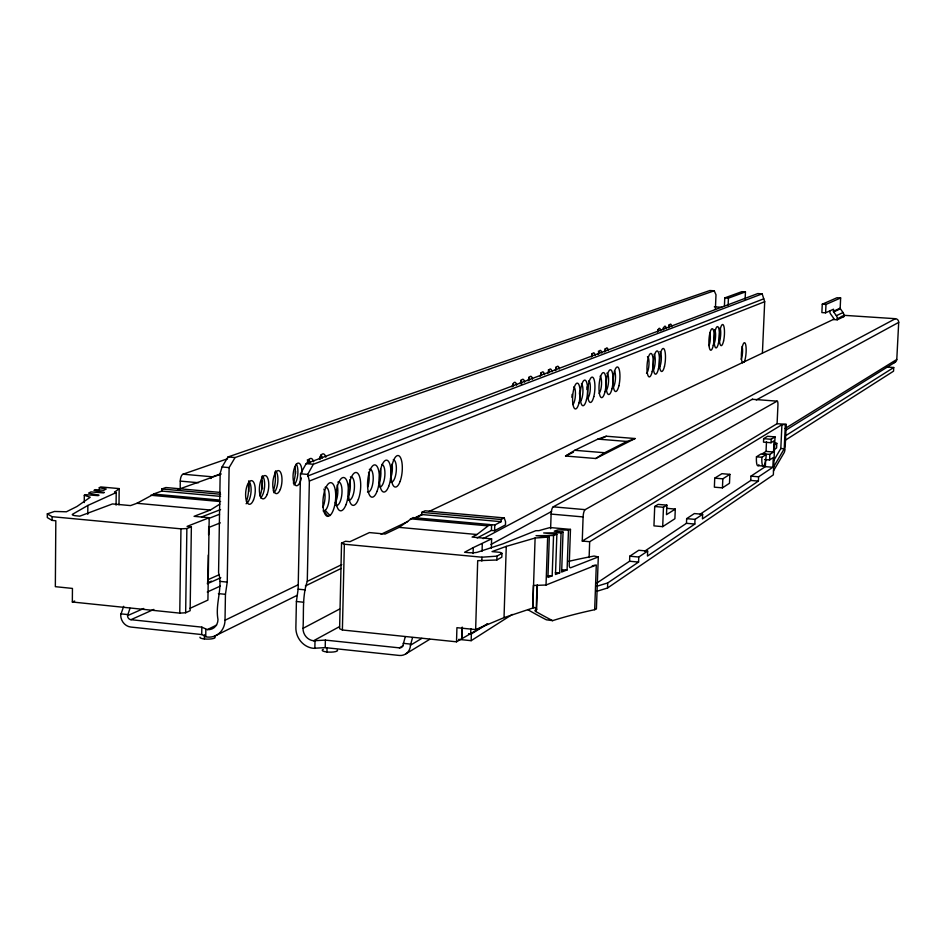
<?xml version="1.0" encoding="UTF-8"?>
<svg xmlns="http://www.w3.org/2000/svg" width="946" height="946" viewBox="0 0 946 946"><rect width="100%" height="100%" fill="white"/><g stroke="black" fill="none" stroke-linecap="round" stroke-linejoin="round"><path stroke-width="1.42" d="M84.253 502.551L84.312 495.278L90.225 497.253L76.922 506.524L66.374 511.786L54.478 511.455L47.324 513.891L47.3 517.568L52.065 520.395L55.826 520.749L55.341 586.674L72.452 588.424L72.334 601.999L179.764 613.126L185.653 612.76L190.134 610.69L191.364 526.792L187.083 526.39L209.196 517.722L207.919 600.083L189.756 608.455M52.065 520.395L52.089 516.693L47.324 513.891M87.777 514.305L87.86 505.448L116.216 492.57L116.074 505.14M99.283 490.584L99.306 487.663L100.749 486.942L119.184 488.597L118.995 504.809M123.666 606.315L120.698 614.935A11.293 10.075 66 0 0 130.844 627.056L201.723 634.553L207.186 637.048A19.062 17.158 65 0 0 225.018 620.245L298.12 584.782M216.61 625.081L207.304 629.61L201.841 627.139L130.926 619.689A3.76 3.358 66 0 1 127.544 615.657L130.016 608.278M219.247 500.032L153.394 494.049L161.79 491.069L161.813 488.964L165.881 487.533L220.099 492.405M180.178 488.337L180.272 481.112A6.078 2.566 -84.5 0 1 182.98 474.206L227.596 458.739M179.764 613.126L180.958 528.838L52.089 516.693M185.653 612.76L186.87 528.554L191.364 526.792M201.723 634.553L201.841 627.139M204.36 638.964L204.419 634.801M205.731 636.895L205.85 629.457M207.576 581.624A6.315 5.688 66.2 0 0 207.884 579.732L208.274 555.066M208.593 534.75L208.699 527.501A6.326 5.723 67.7 0 0 208.64 526.52M715.377 309.377L715.992 294.785L714.23 290.789L709.89 290.517L228.021 456.953L222.05 466.981L220.181 473.213L218.573 572.614C223.079 587.643 214.99 603.926 217.994 619.524A11.435 10.288 65 0 1 207.304 629.61M225.018 620.245L225.444 594.325L227.229 582.097L229.121 467.596L235.069 457.557L714.23 290.789M762.417 352.953L764.699 301.691L762.157 293.851L757.781 293.567L306.161 463.646L300.497 473.792L298.144 589.169L296.405 601.502L295.873 627.612A19.287 17.56 63 0 0 313.363 648.306L325.211 647.62L399.224 655.448A11.648 10.69 60.8 0 0 410.458 645.231L421.821 638.373M403.221 645.598L399.425 647.868L325.377 640.099L313.516 640.773A11.577 10.536 63 0 1 303.016 628.357C303.95 612.819 302.081 596.181 307.273 581.364L309.366 481.029L307.698 474.419L313.327 464.261L762.157 293.851M314.852 648.459L315.006 640.939M325.211 647.62L325.377 640.099M326.961 651.983L327.056 647.774M477.162 537.967L491.4 530.434L494.569 530.73L505.483 524.924L505.554 521.719L504.218 517.911L501.167 519.496L501.096 521.684L494.805 524.983L491.636 524.699L490.016 525.55L489.839 524.557L412.964 517.592L399.129 527.371L385.14 534.041L369.413 532.574L349.961 541.68L345.526 541.266L341.541 543.122L339.602 628.7L342.393 629.989L456.516 641.814L487.651 623.781L471.356 633.95L468.577 633.666M342.393 629.989L344.356 544.234L341.541 543.122M405.266 636.812L403.162 644.463A3.879 3.559 60.8 0 1 399.425 647.868M410.458 645.231L412.551 637.569M414.395 517.994L421.715 514.518L421.774 512.354L425.073 510.805L504.218 517.911M456.516 641.814L456.93 627.683L475.637 629.587L504.029 617.632L532.799 608.03L535.105 538.026L549.307 537.044L547.947 577.462L552.18 575.795L553.552 535.507L556.863 534.313L555.491 574.494L559.677 572.838L561.061 532.787L563.036 532.078L561.652 572.07L567.092 569.93L568.475 530.103L570.473 529.382L569.232 564.75A3.737 1.537 -82.7 0 0 570.71 567.742L598.298 556.922L596.406 608.952L594.679 609.697A469.736 112.87 4 0 0 552.618 620.647L546.339 619.784A591.215 105.231 10.3 0 1 536.157 614.38A592.503 105.467 10.3 0 1 527.821 609.673M461.719 638.538L462.038 627.293M462.05 638.574L462.381 627.328M470.718 633.111L470.86 628.688M473.083 553.505L473.26 547.604L491.624 538.865L491.341 548.16M458.668 639.39L471.155 640.678L471.356 633.95M475.637 629.587L477.695 560.682L496.827 559.997L501.818 557.17L501.936 553.339L500.067 552.346L492.026 551.601L506.264 546.374L535.105 538.026M481.833 561.073L481.952 557.206L496.946 556.142L501.936 553.339M482.058 551.222L482.283 543.903M496.827 559.997L496.946 556.142M504.029 617.632L506.264 546.374M532.799 608.03L533.402 585.468L546.031 585.018L596.299 564.987L594.679 609.697M552.618 620.647A581.412 103.41 10.3 0 1 535.862 611.542L535.956 608.585M535.862 611.542A11.151 1.833 12.2 0 1 535.235 611.116C533.639 609.685 538.558 610.146 536.228 608.786L537.009 585.267M536.619 609.058L537.411 585.018M546.031 585.018L547.628 537.659M550.619 528.672L551.116 514.08A6.326 1.821 -84.9 0 1 553.221 506.831L752.295 399.295L777.092 401.151A4.825 1.017 -85.7 0 1 777.931 405.326L777.092 423.69L582.251 541.041L583.103 516.93A6.35 1.75 -84.9 0 1 585.16 509.646L777.092 401.151M589.11 557.584L589.677 541.715L781.916 424.695L786.232 424.399L785.168 447.482M596.666 591.356L607.521 587.998L607.71 582.937L638.574 562.078L638.763 557.028L647.655 551.08L647.466 556.071L694.825 524.06L695.026 519.378L702.63 514.293L702.44 518.916L758.408 481.088L758.609 476.796L772.847 467.265L773.296 457.545L769.595 459.957L764.569 459.555M596.571 583.244L629.575 561.238L629.764 556.201L638.763 550.265L647.655 551.08M675.29 509.078L666.492 514.659L666.883 505.14L658.156 504.384L654.715 506.5L653.946 525.87L662.697 526.65L674.9 518.727L675.29 509.078L666.67 508.321M662.697 526.65L663.465 507.269L666.883 505.14M644.711 551.151L686.465 523.315L686.654 518.645L694.352 513.56L702.63 514.293M491.4 530.434L491.636 524.699M494.569 530.73L494.805 524.983M714.738 478.156L714.36 487.166L722.437 487.852L729.484 483.276L729.874 474.348L721.881 473.686L714.738 478.156L722.827 478.83L729.874 474.348M724.423 306.208L724.766 297.907L741.877 291.664L745.448 291.9L745.129 299.125M728.124 305.061L728.42 298.144L745.448 291.9M722.437 487.852L722.827 478.83M700.182 514.175L750.757 480.45L750.958 476.157L765.361 466.65L772.847 467.265M607.521 587.998L773.343 474.88L775.022 436.875L767.537 436.295L763.647 438.672L763.493 442.137L771.025 442.74L774.053 440.836L773.544 452.011L769.855 454.387L762.31 453.784L766.047 451.408L773.544 452.011M765.361 466.65L765.669 459.709M766.047 451.408L766.485 441.64M769.595 459.957L769.855 454.387M771.025 442.74L771.179 439.275L775.022 436.875M774.514 443.142L776.808 443.331L776.595 447.978L774.679 449.208M773.603 460.773L780.817 448.522L781.916 424.695M773.603 466.886L784.222 448.794L785.322 424.967M837.222 319.807L843.879 316.614L843.927 315.597A4.718 4.624 63.7 0 0 843.028 312.547L840.166 308.455L840.639 297.966L837.009 297.73L822.275 304.198L821.873 312.582L825.598 312.819L833.532 309.2L833.497 311.683L836.347 315.692A4.777 4.683 63.7 0 1 837.269 318.767L837.222 319.807L833.544 319.559L833.473 317.974L830.683 314.107A4.777 4.683 64.6 0 1 829.76 311.033M825.598 312.819L826 304.435L840.639 297.966M886.485 366.989L893.734 367.509L893.544 371.175L785.145 440.339M893.698 362.685A3.488 3.429 51.7 0 0 896.784 359.468L898.7 322.385A3.488 3.441 56.3 0 0 895.424 318.696L843.737 315.302M773.426 470.978L784.175 452.602A4.813 0.993 -85.5 0 0 785.074 448.759M491.624 538.865L472.101 537.068L476.961 534.514L489.839 524.557M595.755 458.514L604.66 452.744L626.95 441.451L635.085 438.53L606.268 436.224L597.837 439.11L574.766 450.296L565.554 456.019L595.755 458.514L635.085 438.53M758.917 464.687A9.708 2.093 -85.4 0 1 756.457 456.812L761.885 457.249L766.213 454.482A9.72 2.081 -85.4 0 1 763.588 466.094L758.184 465.657M471.155 640.678L512.271 614.439M327.978 516.374A16.922 6.244 -84.6 0 1 324.111 492.795A16.922 6.244 -84.6 0 1 334.86 488.124A16.922 6.244 -84.6 0 1 329.977 515.499L327.978 516.374L323.78 511.029A11.967 4.434 -84.6 0 1 323.094 510.899M773.946 445.14L776.808 443.331M756.457 456.812L760.821 454.045L766.213 454.482M786.268 435.302L893.734 367.509M324.998 487.32A11.967 4.434 -84.6 0 1 329.279 496.295A11.967 4.434 -84.6 0 1 325.199 510.414L323.78 511.029M209.196 517.722L194.072 516.327L210.39 510.036L219.921 504.076M786.114 430.016L895.212 362.164M785.133 428.503L896.784 359.468M405.704 653.958L429.65 639.366M87.86 505.448L72.629 514.198A7.627 1.384 0 0 0 76.401 515.842L79.795 516.161L112.479 503.934L130.524 505.59L136.945 503.296L153.914 494.119M246.078 503.757L246.847 503.307A11.872 4.73 -84.5 0 0 251.021 492.086A11.872 4.73 -84.5 0 0 248.668 480.852M313.516 640.773L339.484 626.642M490.95 544.47L551.66 511.408M756.256 399.969L898.7 322.385M473.26 547.604L464.569 552.275L468.27 552.63A7.816 1.537 1.5 0 0 477.671 552.157L502.894 543.867L535.791 530.694L538.936 530.659A480.308 97.604 3.7 0 1 550.134 527.549L570.473 529.382M483.11 538.652L895.424 318.696M303.016 628.357L339.602 609.058M84.312 495.278L85.53 494.663L98.124 495.657L99.011 495.207L88.581 493.114L90.958 491.908L103.492 492.89L104.356 492.44L93.973 490.371L95.392 489.65L103.717 490.3L106.2 489.035L99.306 487.663M215.168 635.866L297.281 595.27M305.381 585.952L341.128 568.451M307.273 581.364L341.743 564.608M565.554 456.019L573.43 452.188M601.006 438.778L606.268 436.224M837.269 318.767L843.927 315.597M381.049 534.277L407.714 521.613M417.044 517.178L422.377 514.648M429.035 511.479L834.301 319.003M532.657 608.03L534.088 607.356L536.228 608.786M836.347 315.692L843.028 312.547M833.426 311.269L840.143 308.183M833.627 311.932L840.344 308.845M207.269 592.019L220.359 586.071M130.926 619.689L153.855 609.413M207.387 582.937L211.431 581.14M207.328 583.729L220.808 577.71M127.544 615.657L143.721 608.467M207.884 579.732L219.318 574.671M72.334 601.999L74.687 601.017M208.699 527.501L220.3 522.866M309.366 481.029L764.699 301.691M208.487 518.574L219.496 514.257M201.474 517.001L220.572 509.587M307.663 476.051L763.741 298.818M211.644 477.375A6.09 2.507 -84.5 0 1 212.436 476.808L220.785 473.816M177.883 489.543L220.986 474.112M596.453 586.378L607.71 582.937M180.958 528.838L186.87 528.554M561.747 569.847L567.092 569.93M555.29 572.768L559.677 572.838M547.758 575.724L552.18 575.795M568.475 530.103L557.762 529.914L554.261 531.179L563.036 532.078M561.061 532.787L543.666 532.953L556.863 534.313M553.552 535.507L536.051 535.673L549.307 537.044M724.766 297.907L728.42 298.144M822.275 304.198L826 304.435M714.336 306.823L721.692 307.308M841.455 316.449L843.879 316.614M777.092 423.69L786.232 424.399M763.647 438.672L771.179 439.275M780.817 448.522L784.222 448.794M597.837 439.11L626.95 441.451M574.766 450.296L604.66 452.744M750.958 476.157L758.609 476.796M750.757 480.45L758.408 481.088M228.021 456.953L235.069 457.557M306.161 463.646L313.327 464.261M222.05 466.981L229.121 467.596M300.497 473.792L307.698 474.419M654.715 506.5L663.465 507.269M182.98 474.206L212.436 476.808M553.221 506.831L585.16 509.646M686.654 518.645L695.026 519.378M686.465 523.315L694.825 524.06M180.272 481.112L198.53 482.732M551.116 514.08L583.103 516.93M161.813 488.964L220.595 494.261M421.774 512.354L501.167 519.496M161.79 491.069L220.56 496.378M421.715 514.518L501.096 521.684M150.745 495.243L220.584 501.581M410.387 518.81L487.438 525.81M582.251 541.041L589.677 541.715M136.945 503.296L210.39 510.036M399.129 527.371L476.961 534.514M629.764 556.201L638.763 557.028M629.575 561.238L638.574 562.078M344.356 544.234L481.952 557.206M220.193 581.4L227.229 582.097M298.144 589.169L305.298 589.878M218.408 593.615L225.444 594.325M296.405 601.502L303.56 602.224M120.71 613.836L127.556 614.545M403.185 643.327L410.481 644.084M598.298 556.922L594.112 556.047A479.196 104.923 3.8 0 0 568.463 561.404M116.216 492.57L114.49 492.121A437.832 70.489 -1.1 0 0 119.184 488.597M325.199 510.414L329.977 515.499M592.255 565.791A471.002 104.509 3.8 0 1 594.951 565.247M369.33 469.346A11.47 4.08 -84.8 0 1 373.126 480.686A11.47 4.08 -84.8 0 1 367.497 491.932M393.288 459.756A11.198 3.89 -84.9 0 1 396.185 471.888A11.198 3.89 -84.9 0 1 390.887 481.94M742.634 362.886A10.24 2.294 -85.9 0 1 742.113 347.821A10.24 2.294 -85.9 0 1 745.933 346A10.24 2.294 -85.9 0 1 744.088 362.188M742.102 346.413A7.249 1.632 -85.9 0 1 742.468 353.035A7.249 1.632 -85.9 0 1 741.085 359.267M337.852 482.105A11.825 4.328 -84.6 0 1 341.92 493.741A11.825 4.328 -84.6 0 1 335.972 505.401M350.398 477.021A11.683 4.222 -84.7 0 1 354.36 488.538A11.683 4.222 -84.7 0 1 348.542 500.032M337.332 650.008A7.698 1.797 0.7 0 1 328.711 652.113A7.698 1.797 0.7 0 1 323.296 649.346M600.119 376.165A8.869 2.436 -85.7 0 1 601.502 384.478A8.869 2.436 -85.7 0 1 599.114 393.335M659.859 351.605A8.195 2.081 -85.9 0 1 661.301 359.515A8.195 2.081 -85.9 0 1 658.889 367.888M606.824 373.126A8.786 2.4 -85.8 0 1 608.55 381.545A8.786 2.4 -85.8 0 1 605.807 390.58M614.462 370.844A8.715 2.353 -85.8 0 1 615.408 379.334A8.715 2.353 -85.8 0 1 613.15 387.34M573.891 386.808A9.164 2.613 -85.7 0 1 575.405 395.381A9.164 2.613 -85.7 0 1 572.874 404.557M647.466 356.63A8.325 2.152 -85.9 0 1 648.968 364.659A8.325 2.152 -85.9 0 1 646.485 373.185M709.831 332.661A7.639 1.809 -86 0 1 709.039 345.633M381.77 464.439A11.328 3.985 -84.9 0 1 384.833 475.791A11.328 3.985 -84.9 0 1 379.949 487.024M323.91 489.094A11.967 4.458 -84.6 0 1 322.976 507.103M392.07 464.108A11.198 3.902 -84.9 0 1 390.521 478.51M720.012 327.907A7.521 1.75 -86 0 1 720.71 334.139A7.521 1.75 -86 0 1 719.457 341.187M714.608 329.657A7.58 1.786 -86 0 1 715.531 336.882A7.58 1.786 -86 0 1 713.71 344.356M581.447 383.745A9.082 2.554 -85.7 0 1 582.913 392.247A9.082 2.554 -85.7 0 1 580.43 401.329M572.105 394.411A9.164 2.613 -85.7 0 1 571.881 397.261M588.85 380.73A8.999 2.507 -85.7 0 1 590.292 389.161A8.999 2.507 -85.7 0 1 587.844 398.148M579.65 391.289A9.07 2.566 -85.7 0 1 579.425 394.104M587.076 386.843A8.987 2.519 -85.7 0 1 586.969 389.622M368.514 472.267A11.458 4.091 -84.8 0 1 367.746 487.013M380.576 468.826A11.328 3.997 -84.9 0 1 379.003 483.382M337.143 485.073A11.825 4.34 -84.6 0 1 335.191 502.882M349.653 479.977A11.671 4.245 -84.7 0 1 348.329 496.378M654.029 354.265A8.254 2.117 -85.9 0 1 655.188 362.07A8.254 2.117 -85.9 0 1 653.083 370.264M752.295 399.295A4.813 1.052 -85.7 0 1 752.768 399.543M763.588 466.094A9.72 2.081 -85.4 0 1 761.885 457.249M604.66 351.936A8.147 2.223 -85.9 0 1 608.337 350.54M301.336 477.978A11.376 4.34 -84.7 0 1 294.029 483.181A11.376 4.34 -84.7 0 1 296.098 464.569A11.376 4.34 -84.7 0 1 301.916 472.716M261.581 476.843A16.555 6.551 -84.5 0 1 260.02 496.142M248.798 491.553A16.555 6.551 -84.5 0 1 249.176 483.832M274.848 471.888A16.354 6.397 -84.6 0 1 273.299 490.95M262.55 488.751A16.354 6.397 -84.6 0 1 262.444 481.313M214.198 636.552A7.639 1.738 0.1 0 1 209.042 639.094A7.639 1.738 0.1 0 1 199.973 637.166M604.932 348.731A8.147 2.235 -85.9 0 1 605.523 351.333M598.061 354.419A8.218 2.27 -85.9 0 1 601.81 353M540.781 372.7A8.81 2.613 -85.7 0 1 541.49 375.491M548.337 369.874A8.727 2.566 -85.8 0 1 549.023 372.641M555.751 367.107A8.656 2.531 -85.8 0 1 556.425 369.851M540.178 376.272A8.81 2.613 -85.7 0 1 544.494 374.64M547.769 373.398A8.739 2.566 -85.8 0 1 552.015 371.802M555.231 370.584A8.656 2.519 -85.8 0 1 559.393 369.011M513.099 383.946A9.105 2.791 -85.7 0 1 513.548 386.015M591.356 356.949A8.277 2.306 -85.9 0 1 595.176 355.507M668.668 327.765A7.485 1.88 -86 0 1 671.778 326.595M319.89 457.285A15.692 5.901 -84.9 0 1 320.055 459.555M308.798 459.342A11.246 4.257 -84.8 0 1 310.028 462.783M307.367 459.744A15.869 6.031 -84.8 0 1 307.687 461.873M295.578 473.686A15.869 6.031 -84.8 0 1 295.554 471.25M321.025 454.778A11.116 4.162 -84.9 0 1 322.231 458.171M663.122 329.858A7.533 1.904 -86 0 1 666.28 328.676M657.482 331.987A7.592 1.939 -86 0 1 660.686 330.781M520.146 383.828A9.022 2.732 -85.7 0 1 524.663 382.125M528.093 380.836A8.94 2.684 -85.7 0 1 532.539 379.157M512.034 386.89A9.105 2.791 -85.7 0 1 516.646 385.152M319.441 458.29A11.116 4.139 -84.9 0 1 325.838 457.178M307.119 462.925A11.246 4.245 -84.8 0 1 313.67 461.778M248.36 484.139A16.756 6.717 -84.5 0 1 246.409 501.439M668.668 324.927A7.473 1.88 -86 0 1 669.153 327.34M657.73 329.764A7.592 1.939 -86 0 1 658.026 331.538M663.347 327.671A7.533 1.916 -86 0 1 663.631 329.421M520.844 380.138A9.022 2.743 -85.7 0 1 521.719 384.218M528.755 377.182A8.94 2.696 -85.7 0 1 529.488 380.008M296.275 464.025A11.376 4.352 -84.7 0 1 297.742 475.022A11.376 4.352 -84.7 0 1 293.958 484.849M295.199 466.555A16.058 6.173 -84.7 0 1 293.355 483.134M262.302 475.779A11.719 4.624 -84.6 0 1 264.584 486.883A11.719 4.624 -84.6 0 1 260.505 497.963M275.605 470.812A11.589 4.517 -84.6 0 1 277.828 481.81A11.589 4.517 -84.6 0 1 273.832 492.736M591.699 353.674A8.277 2.306 -85.9 0 1 592.314 356.323M598.369 351.179A8.207 2.27 -85.9 0 1 598.972 353.804M210.911 478.487A6.09 2.507 -84.5 0 1 211.265 477.872M658.416 368.893A11.671 2.98 -85.9 0 0 657.269 350.931A11.671 2.98 -85.9 0 0 653.319 367.864A11.671 2.98 -85.9 0 0 658.416 368.893M652.22 371.553A11.778 3.027 -85.9 0 0 651.049 353.449A11.778 3.027 -85.9 0 0 647.04 370.525A11.778 3.027 -85.9 0 0 652.22 371.553M400.123 481.384A15.834 5.475 -84.9 0 0 398.834 455.747A15.834 5.475 -84.9 0 0 391.112 476.76A15.834 5.475 -84.9 0 0 400.123 481.384M713.272 345.373A10.796 2.542 -86 0 0 712.397 328.7A10.796 2.542 -86 0 0 708.932 344.273A10.796 2.542 -86 0 0 713.272 345.373M718.475 343.138A10.713 2.507 -86 0 0 717.624 326.595A10.713 2.507 -86 0 0 714.206 342.026A10.713 2.507 -86 0 0 718.475 343.138M388.735 486.291A16.023 5.605 -84.9 0 0 387.387 460.371A16.023 5.605 -84.9 0 0 379.5 481.656A16.023 5.605 -84.9 0 0 388.735 486.291M345.976 504.703A16.709 6.09 -84.6 0 0 344.427 477.718A16.709 6.09 -84.6 0 0 335.901 500.044A16.709 6.09 -84.6 0 0 345.976 504.703M723.595 340.95A10.631 2.471 -86 0 0 722.768 324.513A10.631 2.471 -86 0 0 719.398 339.827A10.631 2.471 -86 0 0 723.595 340.95M358.368 499.37A16.508 5.948 -84.7 0 0 356.879 472.693A16.508 5.948 -84.7 0 0 348.542 494.711A16.508 5.948 -84.7 0 0 358.368 499.37M664.494 366.279A11.577 2.933 -85.9 0 0 663.383 348.471A11.577 2.933 -85.9 0 0 659.492 365.239A11.577 2.933 -85.9 0 0 664.494 366.279M611.979 388.806A12.416 3.37 -85.8 0 0 610.596 369.768A12.416 3.37 -85.8 0 0 606.197 387.848A12.416 3.37 -85.8 0 0 611.979 388.806M618.873 385.85A12.31 3.311 -85.8 0 0 617.513 366.965A12.31 3.311 -85.8 0 0 613.185 384.88A12.31 3.311 -85.8 0 0 618.873 385.85M604.979 391.81A12.535 3.429 -85.7 0 0 603.548 372.606A12.535 3.429 -85.7 0 0 599.078 390.864A12.535 3.429 -85.7 0 0 604.979 391.81M578.999 402.949A12.948 3.666 -85.7 0 0 577.415 383.142A12.948 3.666 -85.7 0 0 572.697 402.062A12.948 3.666 -85.7 0 0 578.999 402.949M377.064 491.317A16.212 5.735 -84.8 0 0 375.668 465.101A16.212 5.735 -84.8 0 0 367.604 486.67A16.212 5.735 -84.8 0 0 377.064 491.317M586.473 399.744A12.83 3.595 -85.7 0 0 584.935 380.115A12.83 3.595 -85.7 0 0 580.288 398.834A12.83 3.595 -85.7 0 0 586.473 399.744M593.816 396.587A12.712 3.536 -85.7 0 0 592.326 377.135A12.712 3.536 -85.7 0 0 587.75 395.676A12.712 3.536 -85.7 0 0 593.816 396.587M267.056 494.628A11.73 4.612 -84.6 0 0 265.755 475.696A11.73 4.612 -84.6 0 0 259.417 491.352A11.73 4.612 -84.6 0 0 267.056 494.628M253.504 499.937A11.872 4.718 -84.5 0 0 252.144 480.781A11.872 4.718 -84.5 0 0 245.664 496.65A11.872 4.718 -84.5 0 0 253.504 499.937M280.288 489.46A11.589 4.505 -84.6 0 0 279.035 470.73A11.589 4.505 -84.6 0 0 272.838 486.173A11.589 4.505 -84.6 0 0 280.288 489.46"/></g></svg>
